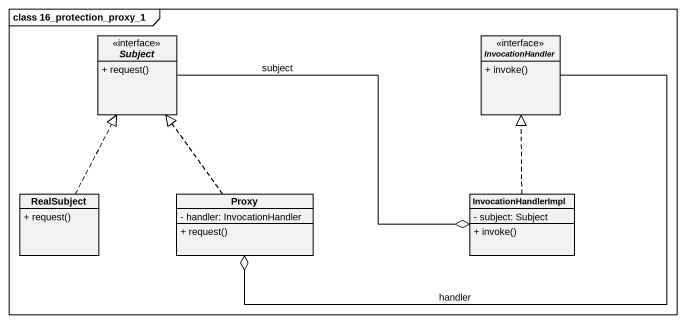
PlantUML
@startuml
mainframe class 16_protection_proxy_1
hide circle
hide empty members
skinparam classAttributeIconSize 0
interface Subject {
  + request()
}
interface InvocationHandler {
  + invoke()
}
class RealSubject {
  + request()
}
class Proxy {
  - handler: InvocationHandler
  + request()
}
class InvocationHandlerImpl {
  - subject: Subject
  + invoke()
}
Subject -right-o InvocationHandlerImpl : subject
InvocationHandler -left-o Proxy : handler
RealSubject .up.|> Subject
Proxy .up.|> Subject
InvocationHandlerImpl .up.|> InvocationHandler
@enduml
